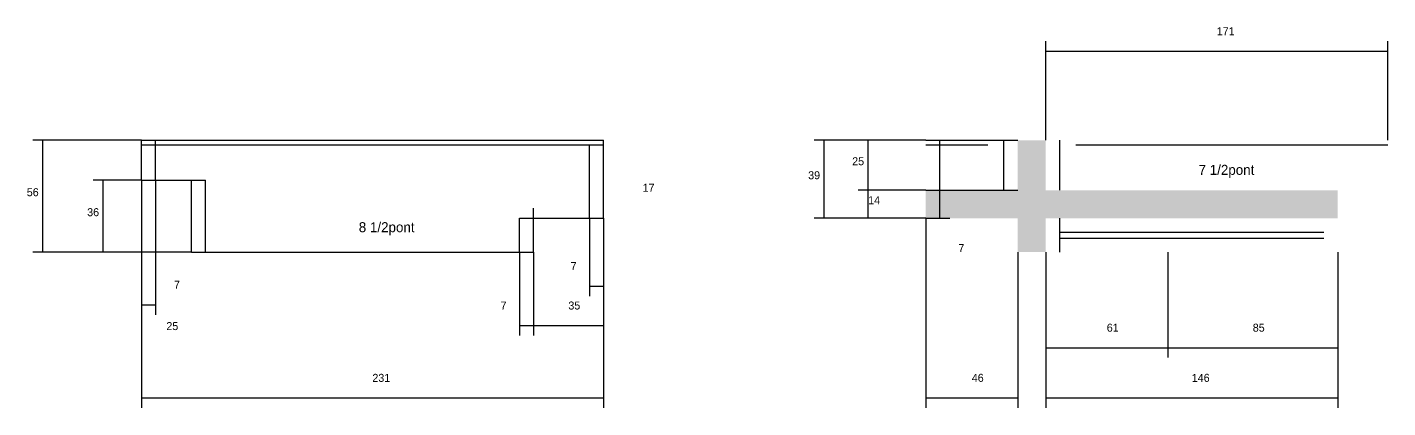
# Model space of a CAD drawing. Header units: metres. Extents: x 1002 to 2765, y -4903 to -4713.
# Drawn here: x 2085 to 2765, y -4903 to -4713 of the extents above; entities that cross this region are included whole.
import ezdxf

# ---------------------------------------------------------------- set-up
doc = ezdxf.new("R2010")
doc.units = ezdxf.units.M
for name, color, linetype in [('COTA', 4, 'Continuous'), ('NOMENCLATURA', 7, 'Continuous'), ('Painéis', 200, 'Continuous'), ('SARR_2.2x7', 40, 'Continuous')]:
    doc.layers.add(name, color=color, linetype=linetype)

msp = doc.modelspace()

# ---------------------------------------------------------------- hatches: boundary and pattern name
at = {"layer": 'COTA'}
h = msp.add_hatch(dxfattribs=at)
h.set_pattern_fill('AR-CONC', scale=0.03)
h.paths.add_polyline_path([(2594.3, -4794.3), (2594.3, -4769.3), (2580.3, -4769.3), (2580.3, -4794.3), (2534.3, -4794.3), (2534.3, -4808.3), (2580.3, -4808.3), (2580.3, -4825.3), (2594.3, -4825.3), (2594.3, -4808.3), (2740.3, -4808.3), (2740.3, -4794.3)])

# ---------------------------------------------------------------- linework, layer by layer
for p, q in [((2594.3, -4769.3), (2594.3, -4719.7)), ((2765.3, -4769.3), (2765.3, -4719.7)), ((2594.3, -4724.7), (2765.3, -4724.7)), ((2142.1, -4769.3), (2087.8, -4769.3)), ((2092.8, -4825.3), (2092.8, -4769.3)), ((2534.3, -4769.3), (2478.5, -4769.3)), ((2483.5, -4808.3), (2483.5, -4769.3)), ((2534.3, -4769.3), (2500.5, -4769.3)), ((2505.5, -4794.3), (2505.5, -4769.3)), ((2142.1, -4789.3), (2118, -4789.3)), ((2123, -4825.3), (2123, -4789.3)), ((2142.1, -4789.3), (2142.1, -4903.2)), ((2142.1, -4789.3), (2142.1, -4856.6)), ((2142.1, -4789.3), (2172.1, -4789.3)), ((2149.1, -4789.3), (2149.1, -4856.6)), ((2167.1, -4825.3), (2167.1, -4789.3)), ((2534.3, -4794.3), (2500.5, -4794.3)), ((2534.3, -4794.3), (2500.5, -4794.3)), ((2505.5, -4808.3), (2505.5, -4794.3)), ((2541.3, -4808.3), (2541.3, -4794.3)), ((2541.3, -4794.3), (2546.3, -4794.3)), ((2338.1, -4825.3), (2338.1, -4803.3)), ((2338.1, -4808.3), (2373.1, -4808.3)), ((2366.1, -4808.3), (2366.1, -4847.3)), ((2373.1, -4808.3), (2373.1, -4803.3)), ((2373.1, -4808.3), (2373.1, -4903.2)), ((2373.1, -4808.3), (2373.1, -4847.3)), ((2373.1, -4808.3), (2373.1, -4867)), ((2534.3, -4808.3), (2478.5, -4808.3)), ((2534.3, -4808.3), (2500.5, -4808.3)), ((2534.3, -4808.3), (2534.3, -4903.2)), ((2534.3, -4808.3), (2546.3, -4808.3)), ((2167.1, -4825.3), (2087.8, -4825.3)), ((2167.1, -4825.3), (2118, -4825.3)), ((2167.1, -4825.3), (2172.1, -4825.3)), ((2331.1, -4825.3), (2331.1, -4867)), ((2338.1, -4825.3), (2338.1, -4867)), ((2338.1, -4825.3), (2338.1, -4867)), ((2580.3, -4825.3), (2580.3, -4903.2)), ((2594.3, -4825.3), (2594.3, -4878.1)), ((2594.3, -4825.3), (2594.3, -4903.2)), ((2655.3, -4825.3), (2655.3, -4878.1)), ((2655.3, -4825.3), (2655.3, -4878.1)), ((2740.3, -4825.3), (2740.3, -4878.1)), ((2740.3, -4825.3), (2740.3, -4903.2)), ((2366.1, -4842.3), (2373.1, -4842.3)), ((2142.1, -4851.6), (2149.1, -4851.6)), ((2331.1, -4862), (2338.1, -4862)), ((2338.1, -4862), (2373.1, -4862)), ((2594.3, -4873.1), (2655.3, -4873.1)), ((2655.3, -4873.1), (2740.3, -4873.1)), ((2142.1, -4898.2), (2373.1, -4898.2)), ((2534.3, -4898.2), (2580.3, -4898.2)), ((2594.3, -4898.2), (2740.3, -4898.2))]:
    msp.add_line(p, q, dxfattribs=at)
at = {"layer": 'Painéis'}
for p, q in [((2142.1, -4769.3), (2373.1, -4769.3)), ((2142.1, -4789.3), (2142.1, -4769.3)), ((2373.1, -4808.3), (2373.1, -4769.3)), ((2534.3, -4769.3), (2580.3, -4769.3)), ((2142.1, -4789.3), (2167.1, -4789.3)), ((2167.1, -4825.3), (2167.1, -4789.3)), ((2534.3, -4794.3), (2580.3, -4794.3)), ((2338.1, -4808.3), (2373.1, -4808.3)), ((2338.1, -4825.3), (2338.1, -4808.3)), ((2167.1, -4825.3), (2338.1, -4825.3))]:
    msp.add_line(p, q, dxfattribs=at)
at = {"layer": 'SARR_2.2x7'}
for p, q in [((2142.1, -4771.5), (2373.1, -4771.5)), ((2149.1, -4789.3), (2149.1, -4769.3)), ((2366.1, -4808.3), (2366.1, -4771.5)), ((2534.3, -4771.5), (2565.3, -4771.5)), ((2541.3, -4794.3), (2541.3, -4769.3)), ((2573.3, -4794.3), (2573.3, -4769.3)), ((2601.3, -4794.3), (2601.3, -4769.3)), ((2609.3, -4771.5), (2765.3, -4771.5)), ((2167.1, -4789.3), (2174.1, -4789.3)), ((2174.1, -4825.3), (2174.1, -4789.3)), ((2331.1, -4825.3), (2331.1, -4808.3)), ((2331.1, -4808.3), (2338.1, -4808.3)), ((2601.3, -4825.3), (2601.3, -4808.3)), ((2601.3, -4815.3), (2655.3, -4815.3)), ((2655.3, -4815.3), (2733.3, -4815.3)), ((2601.3, -4818.3), (2655.3, -4818.3)), ((2655.3, -4818.3), (2733.3, -4818.3))]:
    msp.add_line(p, q, dxfattribs=at)

# ---------------------------------------------------------------- texts
at = {"layer": 'COTA'}
for s, p in [('171', (2679.8, -4716.7)), ('25', (2497.5, -4781.8)), ('39', (2475.5, -4788.8)), ('56', (2084.8, -4797.3)), ('17', (2392.7, -4795.1)), ('14', (2505.5, -4801.3)), ('36', (2115, -4807.3)), ('7', (2550.6, -4825.2)), ('7', (2356.7, -4834.3)), ('7', (2158.4, -4843.6)), ('7', (2321.7, -4854)), ('35', (2355.6, -4854)), ('25', (2154.6, -4864.3)), ('61', (2624.8, -4865.1)), ('85', (2697.8, -4865.1)), ('231', (2257.6, -4890.2)), ('46', (2557.3, -4890.2)), ('146', (2667.3, -4890.2))]:
    msp.add_text(s, height=4, dxfattribs=at).set_placement(p)
at = {"layer": 'NOMENCLATURA'}
for s, p in [('7 1/2pont', (2670.7, -4786.6)), ('8 1/2pont', (2250.8, -4815.3))]:
    msp.add_text(s, height=5, dxfattribs=at).set_placement(p)

doc.saveas('drawing.dxf')
